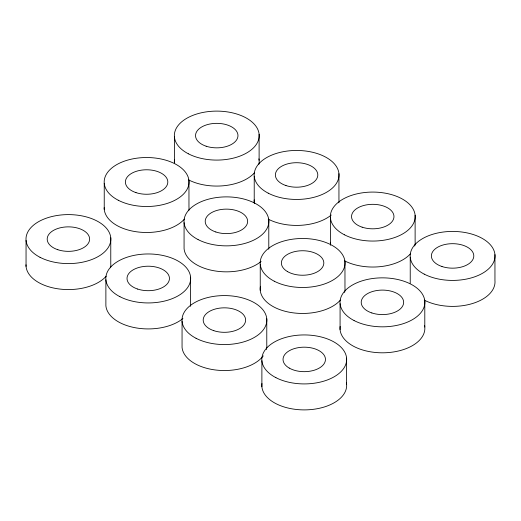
<?xml version="1.0" encoding="UTF-8"?>
<svg xmlns="http://www.w3.org/2000/svg" width="521" height="521" viewBox="0 0 521 521"><rect width="100%" height="100%" fill="white"/><g stroke="black" fill="none" stroke-linecap="round" stroke-linejoin="round"><path stroke-width="0.78" d="M494.95 254.619L494.95 280.598A42.422 24.494 0 0 1 470.88 303.997A42.422 24.494 0 0 1 424.231 300.109M424.797 301.04L424.797 327.019M415.12 215.271L415.12 241.249A42.422 24.494 0 0 1 414.742 246.049M410.229 257.224L410.229 283.203M346.608 358.122L346.608 384.101M344.967 261.685L344.967 287.664A42.422 24.494 0 0 1 344.589 292.47M340.076 303.645L340.076 329.617M338.943 173.649L338.943 199.628A42.422 24.494 0 0 1 338.878 202.832M330.399 217.869L330.399 243.848M268.79 220.07L268.79 246.049A42.422 24.494 0 0 1 268.725 249.253M266.778 318.774L266.778 344.746A42.422 24.494 0 0 1 266.4 349.552M261.887 360.727L261.887 386.699M260.246 264.29L260.246 290.269M259.113 134.301L259.113 160.273M254.222 176.254L254.222 202.226M190.601 277.152L190.601 303.131A42.422 24.494 0 0 1 190.536 306.335M188.96 180.715L188.96 206.694A42.422 24.494 0 0 1 188.758 210.699M184.069 222.669L184.069 248.647A42.422 24.494 0 0 0 214.704 270.887A42.422 24.494 0 0 0 261.119 261.444M182.057 321.372L182.057 347.351A42.422 24.494 0 0 0 216.834 370.144A42.422 24.494 0 0 0 263.274 355.869M174.392 136.899L174.392 162.878A42.422 24.494 0 0 1 174.463 159.673M110.771 237.797L110.771 263.776A42.422 24.494 0 0 1 110.569 267.781M105.88 279.751L105.88 305.729A42.422 24.494 0 0 0 136.515 327.97A42.422 24.494 0 0 0 182.93 318.526M104.239 183.32L104.239 209.299M26.05 240.402L26.05 266.381M106.219 276.182A42.422 24.494 0 0 1 58.274 288.862A42.422 24.494 0 0 1 25.991 264.785M346.406 382.688A42.422 24.494 0 0 1 304.948 409.89A42.422 24.494 0 0 1 261.952 383.502M184.414 219.1A42.422 24.494 0 0 1 136.463 231.78A42.422 24.494 0 0 1 104.18 207.703M340.415 300.07A42.422 24.494 0 0 1 290.451 312.431A42.422 24.494 0 0 1 260.441 286.263M424.595 325.605A42.422 24.494 0 0 1 383.137 352.808A42.422 24.494 0 0 1 340.141 326.413M410.568 253.649A42.422 24.494 0 0 1 344.401 260.76M330.601 245.261A42.422 24.494 0 0 1 330.34 242.252M331.271 215.023A42.422 24.494 0 0 1 268.224 219.139M254.424 203.639A42.422 24.494 0 0 1 254.209 199.83M254.567 172.679A42.422 24.494 0 0 1 188.394 179.791M258.911 158.859A42.422 24.494 0 0 1 258.917 164.278M57.805 249.709A21.211 12.244 0 0 0 89.619 239.1A21.211 12.244 0 0 0 57.805 228.498A21.211 12.244 0 0 0 57.805 249.709M40.052 257.315A42.422 24.494 0 0 0 109.911 244.173A42.422 24.494 0 0 0 55.272 215.811A42.422 24.494 0 0 0 40.052 257.315M213.812 330.679A21.211 12.244 0 0 0 245.625 320.07A21.211 12.244 0 0 0 213.812 309.467A21.211 12.244 0 0 0 213.812 330.679M196.052 338.285A42.422 24.494 0 0 0 265.912 325.143A42.422 24.494 0 0 0 211.279 296.788A42.422 24.494 0 0 0 196.052 338.285M137.635 289.057A21.211 12.244 0 0 0 169.449 278.455A21.211 12.244 0 0 0 137.635 267.846A21.211 12.244 0 0 0 137.635 289.057M119.882 296.664A42.422 24.494 0 0 0 189.742 283.528A42.422 24.494 0 0 0 135.102 255.166A42.422 24.494 0 0 0 119.882 296.664M289.246 368.08A21.211 12.244 0 0 0 324.733 362.596A21.211 12.244 0 0 0 298.754 347.598A21.211 12.244 0 0 0 289.246 368.08M275.883 377.64A42.422 24.494 0 0 0 345.742 364.498A42.422 24.494 0 0 0 291.109 336.136A42.422 24.494 0 0 0 275.883 377.64M135.994 192.62A21.211 12.244 0 0 0 167.808 182.018A21.211 12.244 0 0 0 135.994 171.416A21.211 12.244 0 0 0 135.994 192.62M118.241 200.233A42.422 24.494 0 0 0 188.101 187.091A42.422 24.494 0 0 0 133.461 158.729A42.422 24.494 0 0 0 118.241 200.233M287.605 271.649A21.211 12.244 0 0 0 323.092 266.159A21.211 12.244 0 0 0 297.113 251.161A21.211 12.244 0 0 0 287.605 271.649M274.241 281.203A42.422 24.494 0 0 0 344.107 268.061A42.422 24.494 0 0 0 289.468 239.699A42.422 24.494 0 0 0 274.241 281.203M371.831 312.945A21.211 12.244 0 0 0 403.645 302.343A21.211 12.244 0 0 0 371.831 291.734A21.211 12.244 0 0 0 371.831 312.945M354.072 320.552A42.422 24.494 0 0 0 423.938 307.416A42.422 24.494 0 0 0 369.298 279.054A42.422 24.494 0 0 0 354.072 320.552M215.824 231.975A21.211 12.244 0 0 0 247.638 221.373A21.211 12.244 0 0 0 215.824 210.764A21.211 12.244 0 0 0 215.824 231.975M198.071 239.582A42.422 24.494 0 0 0 267.931 226.446A42.422 24.494 0 0 0 213.291 198.084A42.422 24.494 0 0 0 198.071 239.582M362.154 227.176A21.211 12.244 0 0 0 393.967 216.567A21.211 12.244 0 0 0 362.154 205.964A21.211 12.244 0 0 0 362.154 227.176M344.401 234.782A42.422 24.494 0 0 0 414.26 221.64A42.422 24.494 0 0 0 359.62 193.284A42.422 24.494 0 0 0 344.401 234.782M441.984 266.524A21.211 12.244 0 0 0 473.797 255.922A21.211 12.244 0 0 0 441.984 245.319A21.211 12.244 0 0 0 441.984 266.524M424.231 274.137A42.422 24.494 0 0 0 494.09 260.995A42.422 24.494 0 0 0 439.45 232.633A42.422 24.494 0 0 0 424.231 274.137M285.977 185.554A21.211 12.244 0 0 0 317.797 174.952A21.211 12.244 0 0 0 285.977 164.349A21.211 12.244 0 0 0 285.977 185.554M268.224 193.167A42.422 24.494 0 0 0 338.083 180.025A42.422 24.494 0 0 0 283.444 151.663A42.422 24.494 0 0 0 268.224 193.167M206.147 146.206A21.211 12.244 0 0 0 237.967 135.597A21.211 12.244 0 0 0 206.147 124.994A21.211 12.244 0 0 0 206.147 146.206M188.394 153.812A42.422 24.494 0 0 0 258.253 140.67A42.422 24.494 0 0 0 203.613 112.315A42.422 24.494 0 0 0 188.394 153.812"/></g></svg>
